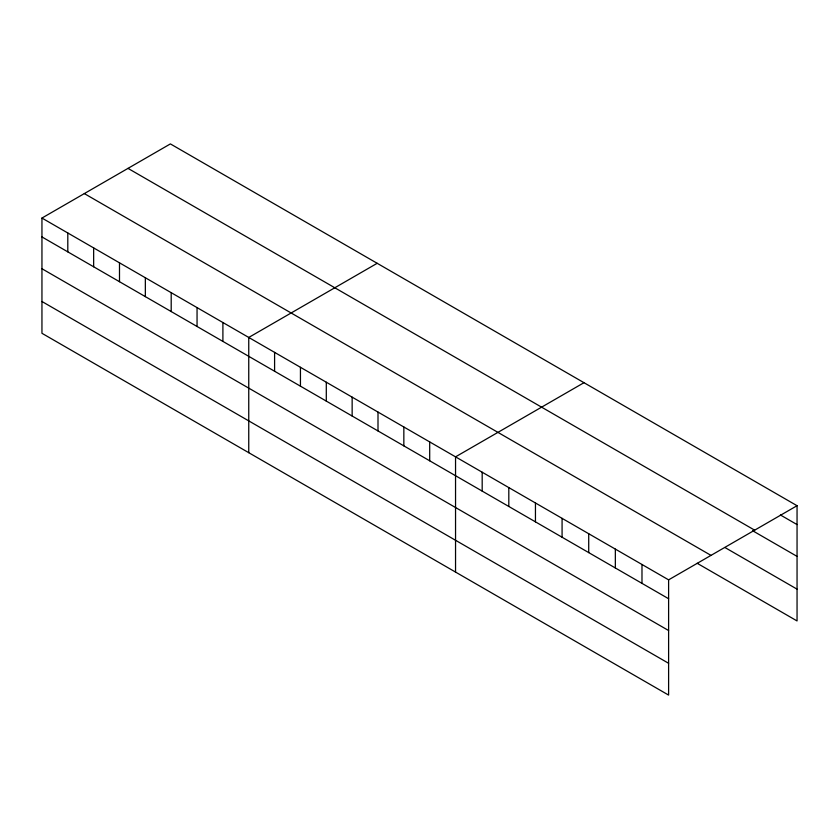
<?xml version="1.0" encoding="UTF-8"?>
<svg xmlns="http://www.w3.org/2000/svg" width="839" height="839" viewBox="0 0 839 839"><rect width="100%" height="100%" fill="white"/><g stroke="black" fill="none" stroke-linecap="round" stroke-linejoin="round"><path stroke-width="1.26" d="M41.95 218.056L668.61 579.854L668.61 695.091L41.95 333.293L41.95 218.056L170.39 143.909L797.05 505.707L797.05 620.944L697.178 563.284M377.183 263.299L248.753 337.456L248.753 452.693M583.986 382.689L455.546 456.846L455.546 572.083M668.61 579.854L797.05 505.707M780.406 514.968L797.05 524.585M128 168.377L754.67 530.175M752.656 530.751L797.05 556.383M724.917 547.5L797.05 589.146M84.33 193.589L711 555.387M41.95 236.934L668.61 598.731M41.95 268.732L668.61 630.54M41.95 301.495L668.61 663.292M641.982 564.479L641.982 583.357M615.344 549.105L615.344 567.982M588.716 533.73L588.716 552.607M562.078 518.355L562.078 537.233M535.45 502.97L535.45 521.858M508.812 487.595L508.812 506.473M482.184 472.221L482.184 491.098M429.694 441.922L429.694 460.8M403.842 426.999L403.842 445.876M378.001 412.075L378.001 430.952M352.149 397.151L352.149 416.029M326.298 382.227L326.298 401.105M300.446 367.304L300.446 386.181M274.594 352.38L274.594 371.258M222.901 322.533L222.901 341.41M197.05 307.598L197.05 326.486M171.198 292.675L171.198 311.563M145.346 277.751L145.346 296.628M119.495 262.827L119.495 281.705M93.653 247.904L93.653 266.781M67.802 232.98L67.802 251.857"/></g></svg>
